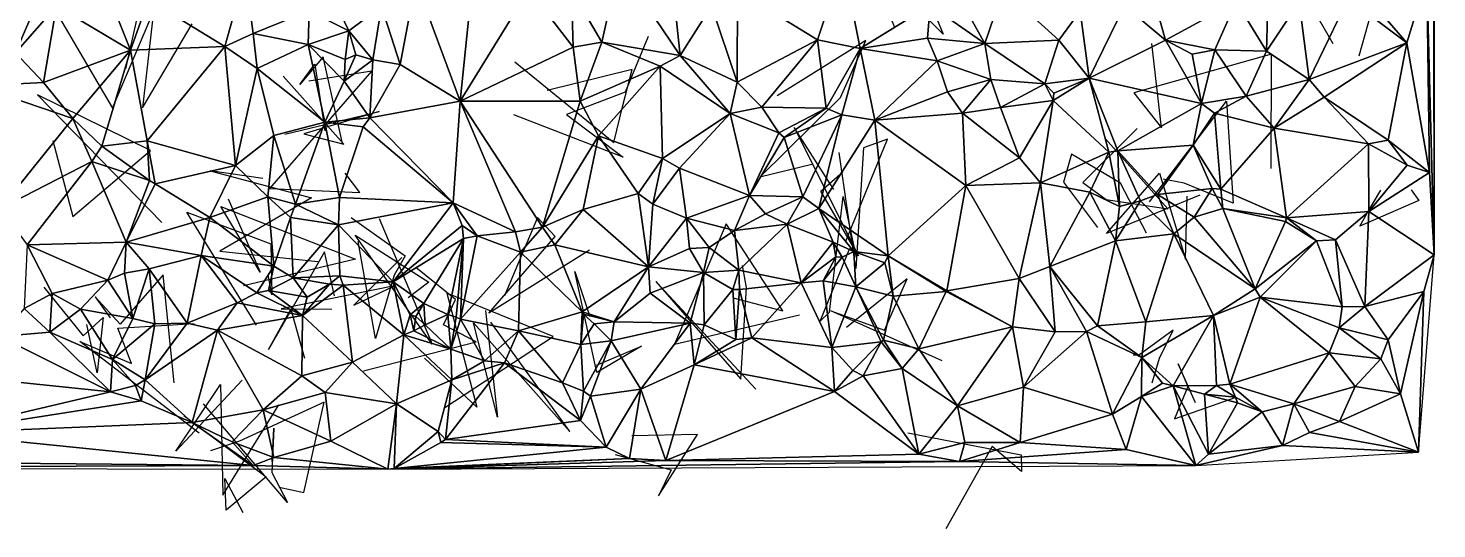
# Model space of a CAD drawing. Header units: metres. Extents: x -15.8 to 15.9, y -15.8 to 15.8.
# Drawn here: x -4.83 to 14.99, y -15.82 to -8.77 of the extents above; entities that cross this region are included whole.
import ezdxf

# ---------------------------------------------------------------- set-up
doc = ezdxf.new("R2010")
doc.units = ezdxf.units.M
doc.layers.add('CRACKS', color=1, linetype='Continuous')
doc.layers.add('STREET_MESH', color=7, linetype='Continuous')

msp = doc.modelspace()

# ---------------------------------------------------------------- linework, layer by layer
at = {"layer": 'CRACKS'}
for points in [[(-2.242, -8.334, 0.1), (-2.841, -8.349, 0.1), (-2.744, -7.925, 0.1), (-3.048, -7.5, 0.1), (-3.464, -9.347, 0.1)], [(8.376, -7.998, 0.1), (7.874, -8.452, 0.1), (8.043, -8.86, 0.1), (6.944, -7.743, 0.1), (7.354, -8.749, 0.1)], [(13.533, -8.992, 0.1), (12.937, -7.959, 0.1), (14.003, -7.995, 0.1), (14.271, -7.812, 0.1), (13.892, -9.168, 0.1)], [(-4.391, -8.627, 0.1), (-3.647, -9.902, 0.1), (-3.068, -8.54, 0.1), (-3.225, -9.893, 0.1), (-2.525, -8.713, 0.1)], [(3.89, -8.89, 0.1), (3.567, -9.676, 0.1), (2.744, -9.988, 0.1), (3.54, -10.589, 0.1), (2.001, -9.992, 0.1)], [(6.197, -10.693, 0.1), (5.463, -10.869, 0.1), (6.597, -9.748, 0.1), (6.953, -8.949, 0.1), (5.706, -9.728, 0.1)], [(12.661, -10.747, 0.1), (12.664, -9.139, 0.1), (10.724, -9.682, 0.1), (11.117, -10.176, 0.1), (10.98, -8.988, 0.1)], [(-0.407, -10.399, 0.1), (-0.681, -9.179, 0.1), (-1.009, -9.565, 0.1), (-0.798, -9.28, 0.1), (-0.656, -10.221, 0.1)], [(2.016, -9.248, 0.1), (3.409, -10.385, 0.1), (3.536, -9.863, 0.1), (3.665, -9.357, 0.1), (2.471, -9.649, 0.1)], [(-0.884, -9.514, 0.1), (0.006, -9.373, 0.1), (-1.436, -11.029, 0.1), (-0.166, -11.088, 0.1), (-0.371, -10.815, 0.1)], [(-1.222, -10.265, 0.1), (0.109, -9.947, 0.1), (-0.954, -10.261, 0.1), (-0.391, -10.405, 0.1), (-1.244, -9.449, 0.1)], [(-4.483, -10.353, 0.1), (-4.203, -11.424, 0.1), (-3.112, -10.497, 0.1), (-4.701, -9.711, 0.1), (-2.952, -11.511, 0.1)], [(10.945, -11.218, 0.1), (12.03, -9.8, 0.1), (12.125, -11.238, 0.1), (11.433, -10.954, 0.1), (11.139, -10.899, 0.1)], [(6.505, -11.045, 0.1), (5.946, -10.172, 0.1), (6.854, -11.977, 0.1), (6.324, -11.067, 0.1), (6.631, -10.794, 0.1)], [(10.772, -10.188, 0.1), (10.009, -10.947, 0.1), (10.339, -11.183, 0.1), (11.205, -11.318, 0.1), (10.326, -10.332, 0.1)], [(6.674, -11.773, 0.1), (7.262, -10.338, 0.1), (6.922, -10.456, 0.1), (6.816, -12.158, 0.1), (6.578, -10.524, 0.1)], [(10.903, -11.661, 0.1), (10.54, -10.956, 0.1), (9.848, -10.548, 0.1), (9.738, -10.943, 0.1), (10.214, -11.579, 0.1)], [(-1.532, -10.89, 0.1), (-2.27, -10.781, 0.1), (-0.846, -11.163, 0.1), (-2.133, -11.913, 0.1), (-0.754, -12.057, 0.1)], [(11.653, -11.124, 0.1), (10.343, -11.664, 0.1), (11.086, -10.817, 0.1), (11.452, -12.024, 0.1), (11.479, -11.139, 0.1)], [(14.628, -11.051, 0.1), (14.736, -11.199, 0.1), (13.908, -11.562, 0.1), (14.01, -11.38, 0.1), (14.202, -11.054, 0.1)], [(-2.018, -11.176, 0.1), (-1.567, -12.208, 0.1), (-2.119, -11.284, 0.1), (-0.228, -12.027, 0.1), (-1.803, -12.4, 0.1)], [(6.724, -11.873, 0.1), (6.307, -12.904, 0.1), (6.444, -12.771, 0.1), (6.637, -11.144, 0.1), (6.82, -12.003, 0.1)], [(-1.62, -12.953, 0.1), (-2.6, -11.365, 0.1), (-1.418, -11.809, 0.1), (-1.405, -12.525, 0.1), (-1.456, -12.241, 0.1)], [(-0.285, -11.441, 0.1), (0.474, -11.976, 0.1), (0.317, -12.252, 0.1), (0.056, -13.14, 0.1), (-0.187, -11.776, 0.1)], [(0.105, -11.453, 0.1), (0.852, -13.223, 0.1), (-0.231, -11.689, 0.1), (0.807, -12.35, 0.1), (0.513, -12.569, 0.1)], [(3.065, -11.9, 0.1), (1.65, -12.787, 0.1), (2.584, -11.705, 0.1), (2.337, -11.44, 0.1), (1.869, -12.539, 0.1)], [(5.089, -12.569, 0.1), (5.788, -12.754, 0.1), (4.989, -11.53, 0.1), (4.264, -13.223, 0.1), (6.021, -12.81, 0.1)], [(-0.523, -12.543, 0.1), (-0.662, -11.924, 0.1), (-1.449, -13.296, 0.1), (-1.136, -12.731, 0.1), (-0.942, -13.419, 0.1)], [(0.424, -12.003, 0.1), (-0.251, -12.671, 0.1), (0.321, -12.402, 0.1), (-1.27, -12.722, 0.1), (-0.561, -12.728, 0.1)], [(-2.78, -13.766, 0.1), (-2.932, -12.247, 0.1), (-3.539, -12.942, 0.1), (-3.888, -12.557, 0.1), (-3.677, -12.852, 0.1)], [(-0.112, -13.597, 0.1), (1.471, -13.188, 0.1), (1.011, -12.949, 0.1), (1.183, -12.594, 0.1), (0.621, -12.143, 0.1)], [(3.163, -13.515, 0.1), (3.8, -13.25, 0.1), (3.171, -13.62, 0.1), (2.862, -12.197, 0.1), (3.073, -12.833, 0.1)], [(5.406, -13.855, 0.1), (4, -12.34, 0.1), (5.195, -13.712, 0.1), (5.277, -12.422, 0.1), (5.219, -12.115, 0.1)], [(-4.612, -12.419, 0.1), (-4.058, -13.106, 0.1), (-3.775, -12.845, 0.1), (-3.862, -13.624, 0.1), (-4.006, -12.944, 0.1)], [(8.031, -13.458, 0.1), (6.462, -12.751, 0.1), (7.218, -13.023, 0.1), (7.536, -12.3, 0.1), (6.683, -12.987, 0.1)], [(1.033, -14.113, 0.1), (2.554, -13.112, 0.1), (1.061, -12.506, 0.1), (1.48, -14.106, 0.1), (0.747, -13.417, 0.1)], [(1.601, -12.746, 0.1), (1.772, -14.248, 0.1), (1.436, -12.922, 0.1), (2.792, -14.45, 0.1), (1.677, -12.913, 0.1)], [(-2.426, -14.474, 0.1), (-4.104, -13.182, 0.1), (-3.38, -13.493, 0.1), (-3.571, -12.995, 0.1), (-2.497, -12.933, 0.1)], [(10.985, -13.767, 0.1), (11.086, -13.419, 0.1), (11.278, -13.023, 0.1), (10.794, -13.383, 0.1), (10.719, -13.375, 0.1)], [(11.592, -14.045, 0.1), (11.349, -13.498, 0.1), (11.485, -13.817, 0.1), (11.3, -14.273, 0.1), (12.168, -13.968, 0.1)], [(-1.822, -13.729, 0.1), (-2.755, -14.729, 0.1), (-2.124, -13.789, 0.1), (-2.095, -15.349, 0.1), (-1.303, -14.077, 0.1)], [(-1.4, -14.875, 0.1), (-1.377, -14.404, 0.1), (-1.403, -15.027, 0.1), (-1.184, -15.45, 0.1), (-2.367, -14.061, 0.1)], [(-1.299, -15.234, 0.1), (-0.952, -15.308, 0.1), (-0.666, -14.039, 0.1), (-1.857, -14.588, 0.1), (-2.265, -14.725, 0.1)], [(-2.641, -14.225, 0.1), (-1.484, -15.087, 0.1), (-2.046, -15.558, 0.1), (-2.065, -15.111, 0.1), (-1.811, -15.591, 0.1)], [(7.548, -14.47, 0.1), (9.143, -14.779, 0.1), (9.144, -15.013, 0.1), (8.732, -14.663, 0.1), (8.082, -15.821, 0.1)], [(3.428, -14.775, 0.1), (4.218, -14.99, 0.1), (4.037, -15.357, 0.1), (4.587, -14.492, 0.1), (3.662, -14.514, 0.1)]]:
    msp.add_polyline3d(points, dxfattribs=at)
at = {"layer": 'STREET_MESH'}
for points in [[(14.945, -4.492), (14.953, -11.964), (14.99, 6.306)], [(14.953, -11.964), (14.945, -4.492), (14.85, -8.058)], [(-0.319, -8.81), (-0.743, -7.927), (-0.877, -8.529)], [(-0.743, -7.927), (-0.319, -8.81), (0.14, -8.471)], [(1.447, -7.831), (0.624, -8.119), (1.246, -9.801)], [(2.211, -8.228), (1.447, -7.831), (1.246, -9.801)], [(3.484, -7.882), (2.813, -8.241), (3.24, -8.971)], [(4.344, -9.157), (3.484, -7.882), (3.24, -8.971)], [(4.344, -9.157), (4.195, -7.777), (3.484, -7.882)], [(4.782, -8.465), (4.195, -7.777), (4.344, -9.157)], [(6.274, -8.936), (6.638, -7.855), (5.147, -8.242)], [(6.638, -7.855), (6.274, -8.936), (6.877, -9.06)], [(7.861, -8.456), (6.638, -7.855), (6.877, -9.06)], [(10.595, -8.46), (11.173, -8.944), (10.861, -7.847)], [(10.861, -7.847), (11.173, -8.944), (12.164, -8.404)], [(-1.779, -8.009), (-3.137, -8.372), (-2.067, -9.034)], [(-1.664, -8.849), (-1.779, -8.009), (-2.067, -9.034)], [(-1.779, -8.009), (-1.664, -8.849), (-0.877, -8.529)], [(0.401, -9.285), (0.624, -8.119), (0.14, -8.471)], [(0.624, -8.119), (0.401, -9.285), (1.246, -9.801)], [(8.14, -8.114), (7.861, -8.456), (8.631, -8.99)], [(8.886, -8.229), (8.14, -8.114), (8.631, -8.99)], [(13.837, -8.132), (14.567, -8.982), (14.85, -8.058)], [(14.567, -8.982), (14.888, -10.806), (14.85, -8.058)], [(14.888, -10.806), (14.953, -11.964), (14.85, -8.058)], [(-5.091, -8.252), (-5.011, -9.122), (-4.682, -8.352)], [(-3.706, -8.289), (-4.432, -8.463), (-3.394, -9.084)], [(-3.706, -8.289), (-3.394, -9.084), (-3.137, -8.372)], [(2.835, -9.039), (2.211, -8.228), (1.246, -9.801)], [(2.211, -8.228), (2.835, -9.039), (2.813, -8.241)], [(2.813, -8.241), (2.835, -9.039), (3.24, -8.971)], [(4.782, -8.465), (5.145, -9.533), (5.147, -8.242)], [(5.145, -9.533), (6.274, -8.936), (5.147, -8.242)], [(9.672, -8.941), (8.886, -8.229), (8.631, -8.99)], [(8.886, -8.229), (9.672, -8.941), (9.97, -8.536)], [(13.837, -8.132), (13.742, -8.356), (14.567, -8.982)], [(-5.011, -9.122), (-4.432, -8.463), (-4.682, -8.352)], [(-4.432, -8.463), (-5.011, -9.122), (-4.616, -9.54)], [(-3.394, -9.084), (-4.432, -8.463), (-4.616, -9.54)], [(-3.137, -8.372), (-3.394, -9.084), (-2.067, -9.034)], [(0.14, -8.471), (-0.319, -8.81), (0.019, -9.22)], [(0.401, -9.285), (0.14, -8.471), (0.019, -9.22)], [(5.145, -9.533), (4.782, -8.465), (4.344, -9.157)], [(7.822, -8.916), (7.861, -8.456), (6.877, -9.06)], [(7.861, -8.456), (7.822, -8.916), (8.631, -8.99)], [(10.595, -8.46), (9.97, -8.536), (10.098, -9.479)], [(11.173, -8.944), (10.595, -8.46), (10.098, -9.479)], [(11.173, -8.944), (11.864, -9.081), (12.164, -8.404)], [(12.164, -8.404), (11.864, -9.081), (12.594, -9.098)], [(12.608, -8.589), (12.164, -8.404), (12.594, -9.098)], [(13.053, -8.409), (12.608, -8.589), (12.594, -9.098)], [(13.194, -9.495), (13.053, -8.409), (12.594, -9.098)], [(13.194, -9.495), (13.742, -8.356), (13.053, -8.409)], [(13.742, -8.356), (13.194, -9.495), (14.567, -8.982)], [(-1.664, -8.849), (-0.893, -9.005), (-0.877, -8.529)], [(-0.893, -9.005), (-0.319, -8.81), (-0.877, -8.529)], [(9.97, -8.536), (9.672, -8.941), (10.098, -9.479)], [(-1.608, -9.342), (-1.664, -8.849), (-2.067, -9.034)], [(-0.893, -9.005), (-1.664, -8.849), (-1.608, -9.342)], [(-0.319, -8.81), (-0.893, -9.005), (-0.37, -9.216)], [(-0.221, -9.15), (-0.319, -8.81), (-0.37, -9.216)], [(-0.319, -8.81), (-0.221, -9.15), (0.019, -9.22)], [(7.957, -9.235), (7.822, -8.916), (6.877, -9.06)], [(7.822, -8.916), (7.957, -9.235), (8.631, -8.99)], [(-3.394, -9.084), (-4.616, -9.54), (-4.204, -10.047)], [(-3.797, -10.435), (-3.394, -9.084), (-4.204, -10.047)], [(-3.394, -9.084), (-3.797, -10.435), (-3.157, -10.358)], [(-2.067, -9.034), (-3.394, -9.084), (-3.157, -10.358)], [(-1.916, -10.706), (-2.067, -9.034), (-3.157, -10.358)], [(-1.916, -10.706), (-1.608, -9.342), (-2.067, -9.034)], [(-0.893, -9.005), (-1.608, -9.342), (-0.657, -10.098)], [(-0.384, -9.522), (-0.893, -9.005), (-0.657, -10.098)], [(-0.893, -9.005), (-0.384, -9.522), (-0.37, -9.216)], [(2.935, -9.799), (2.835, -9.039), (1.246, -9.801)], [(2.835, -9.039), (2.935, -9.799), (3.24, -8.971)], [(2.935, -9.799), (4.063, -9.31), (3.24, -8.971)], [(4.063, -9.31), (4.344, -9.157), (3.24, -8.971)], [(5.145, -9.533), (5.49, -9.884), (6.274, -8.936)], [(5.49, -9.884), (6.397, -9.899), (6.274, -8.936)], [(6.274, -8.936), (6.397, -9.899), (6.877, -9.06)], [(6.397, -9.899), (6.619, -9.995), (6.877, -9.06)], [(6.619, -9.995), (7.081, -10.068), (6.877, -9.06)], [(7.081, -10.068), (7.957, -9.235), (6.877, -9.06)], [(7.957, -9.235), (8.712, -9.498), (8.631, -8.99)], [(9.473, -9.558), (9.672, -8.941), (8.631, -8.99)], [(8.712, -9.498), (9.473, -9.558), (8.631, -8.99)], [(9.672, -8.941), (9.473, -9.558), (10.098, -9.479)], [(11.677, -9.834), (11.173, -8.944), (10.098, -9.479)], [(11.173, -8.944), (11.548, -9.142), (11.864, -9.081)], [(11.548, -9.142), (11.173, -8.944), (11.677, -9.834)], [(11.864, -9.081), (11.548, -9.142), (11.677, -9.834)], [(11.864, -9.081), (11.677, -9.834), (12.307, -9.733)], [(11.864, -9.081), (12.307, -9.733), (12.594, -9.098)], [(12.307, -9.733), (13.194, -9.495), (12.594, -9.098)], [(13.194, -9.495), (13.403, -9.746), (14.567, -8.982)], [(13.403, -9.746), (14.307, -10.352), (14.567, -8.982)], [(14.567, -8.982), (14.307, -10.352), (14.888, -10.806)], [(-4.616, -9.54), (-5.011, -9.122), (-5.558, -9.585)], [(-0.221, -9.15), (-0.384, -9.522), (0.019, -9.22)], [(-0.384, -9.522), (-0.221, -9.15), (-0.37, -9.216)], [(-0.384, -9.522), (-0.025, -10.034), (0.019, -9.22)], [(-0.025, -10.034), (0.401, -9.285), (0.019, -9.22)], [(0.401, -9.285), (-0.025, -10.034), (1.246, -9.801)], [(4.063, -9.31), (2.935, -9.799), (3.193, -10.288)], [(4.095, -10.609), (4.063, -9.31), (3.193, -10.288)], [(4.344, -9.157), (4.063, -9.31), (5.047, -9.976)], [(4.063, -9.31), (4.095, -10.609), (5.047, -9.976)], [(5.145, -9.533), (4.344, -9.157), (5.047, -9.976)], [(7.957, -9.235), (7.081, -10.068), (8.106, -9.67)], [(7.957, -9.235), (8.106, -9.67), (8.712, -9.498)], [(-1.916, -10.706), (-1.376, -10.285), (-1.608, -9.342)], [(-1.608, -9.342), (-1.376, -10.285), (-0.657, -10.098)], [(8.106, -9.67), (8.313, -9.969), (8.712, -9.498)], [(8.313, -9.969), (8.85, -9.889), (8.712, -9.498)], [(8.85, -9.889), (9.473, -9.558), (8.712, -9.498)], [(9.473, -9.558), (9.601, -9.688), (10.098, -9.479)], [(9.601, -9.688), (9.59, -9.79), (10.098, -9.479)], [(9.59, -9.79), (10.376, -10.52), (10.098, -9.479)], [(10.5, -10.501), (11.677, -9.834), (10.098, -9.479)], [(10.376, -10.52), (10.5, -10.501), (10.098, -9.479)], [(12.702, -10.182), (13.194, -9.495), (12.307, -9.733)], [(12.702, -10.182), (13.403, -9.746), (13.194, -9.495)], [(-4.204, -10.047), (-4.616, -9.54), (-5.558, -9.585)], [(-5.222, -11.31), (-4.204, -10.047), (-5.558, -9.585)], [(-0.025, -10.034), (-0.384, -9.522), (-0.657, -10.098)], [(5.49, -9.884), (5.145, -9.533), (5.047, -9.976)], [(7.081, -10.068), (8.313, -9.969), (8.106, -9.67)], [(9.59, -9.79), (9.473, -9.558), (8.85, -9.889)], [(9.601, -9.688), (9.473, -9.558), (9.59, -9.79)], [(1.246, -9.801), (-0.025, -10.034), (1.15, -11.234)], [(2.025, -11.64), (1.246, -9.801), (1.15, -11.234)], [(2.403, -11.576), (2.935, -9.799), (1.246, -9.801)], [(2.025, -11.64), (2.403, -11.576), (1.246, -9.801)], [(2.935, -9.799), (2.403, -11.576), (3.193, -10.288)], [(5.733, -10.245), (5.49, -9.884), (5.047, -9.976)], [(5.49, -9.884), (5.733, -10.245), (6.397, -9.899)], [(5.733, -10.245), (5.805, -10.313), (6.397, -9.899)], [(5.805, -10.313), (6.619, -9.995), (6.397, -9.899)], [(8.85, -9.889), (8.313, -9.969), (9.117, -10.601)], [(9.59, -9.79), (8.85, -9.889), (9.117, -10.601)], [(9.412, -10.949), (9.59, -9.79), (9.117, -10.601)], [(10.376, -10.52), (9.59, -9.79), (9.412, -10.949)], [(10.5, -10.501), (11.56, -10.422), (11.677, -9.834)], [(11.56, -10.422), (11.859, -9.971), (11.677, -9.834)], [(11.677, -9.834), (11.859, -9.971), (12.307, -9.733)], [(11.859, -9.971), (12.702, -10.182), (12.307, -9.733)], [(13.403, -9.746), (12.702, -10.182), (14.029, -10.402)], [(14.307, -10.352), (13.403, -9.746), (14.029, -10.402)], [(-5.222, -11.31), (-3.938, -10.651), (-4.204, -10.047)], [(-3.938, -10.651), (-3.797, -10.435), (-4.204, -10.047)], [(-1.376, -10.285), (-1.07, -11.25), (-0.657, -10.098)], [(-1.07, -11.25), (-0.45, -11.158), (-0.657, -10.098)], [(-0.118, -10.162), (-0.025, -10.034), (-0.657, -10.098)], [(-0.45, -11.158), (-0.118, -10.162), (-0.657, -10.098)], [(-0.025, -10.034), (-0.118, -10.162), (1.15, -11.234)], [(4.095, -10.609), (4.332, -10.744), (5.047, -9.976)], [(4.332, -10.744), (5.319, -11.128), (5.047, -9.976)], [(5.319, -11.128), (5.733, -10.245), (5.047, -9.976)], [(6.619, -9.995), (5.805, -10.313), (6.068, -11.15)], [(6.292, -11.313), (6.619, -9.995), (6.068, -11.15)], [(7.081, -10.068), (6.619, -9.995), (6.292, -11.313)], [(7.081, -10.068), (6.292, -11.313), (7.268, -11.976)], [(8.313, -9.969), (7.081, -10.068), (8.361, -10.989)], [(7.081, -10.068), (7.268, -11.976), (8.361, -10.989)], [(9.117, -10.601), (8.313, -9.969), (8.361, -10.989)], [(11.56, -10.422), (11.95, -11.038), (11.859, -9.971)], [(11.95, -11.038), (12.702, -10.182), (11.859, -9.971)], [(-1.459, -11.149), (-1.376, -10.285), (-1.916, -10.706)], [(-1.376, -10.285), (-1.459, -11.149), (-1.07, -11.25)], [(-0.118, -10.162), (-0.45, -11.158), (1.15, -11.234)], [(2.403, -11.576), (2.977, -11.325), (3.193, -10.288)], [(2.977, -11.325), (3.752, -11.1), (3.193, -10.288)], [(3.752, -11.1), (4.095, -10.609), (3.193, -10.288)], [(5.805, -10.313), (5.733, -10.245), (5.319, -11.128)], [(12.876, -11.442), (12.702, -10.182), (11.95, -11.038)], [(12.702, -10.182), (12.876, -11.442), (14.029, -10.402)], [(-3.123, -10.918), (-3.797, -10.435), (-3.938, -10.651)], [(-3.797, -10.435), (-3.123, -10.918), (-3.157, -10.358)], [(-3.043, -10.967), (-1.916, -10.706), (-3.157, -10.358)], [(-3.123, -10.918), (-3.043, -10.967), (-3.157, -10.358)], [(5.805, -10.313), (5.319, -11.128), (6.068, -11.15)], [(10.376, -10.52), (10.523, -11.284), (10.5, -10.501)], [(10.5, -10.501), (11.058, -11.117), (11.56, -10.422)], [(10.5, -10.501), (10.822, -11.204), (11.058, -11.117)], [(10.5, -10.501), (10.523, -11.284), (10.822, -11.204)], [(11.058, -11.117), (11.828, -11.029), (11.56, -10.422)], [(11.56, -10.422), (11.828, -11.029), (11.95, -11.038)], [(12.876, -11.442), (14.031, -11.355), (14.029, -10.402)], [(14.572, -10.702), (14.307, -10.352), (14.029, -10.402)], [(14.031, -11.355), (14.572, -10.702), (14.029, -10.402)], [(14.307, -10.352), (14.572, -10.702), (14.888, -10.806)], [(-5.222, -11.31), (-4.844, -11.825), (-3.938, -10.651)], [(-3.938, -10.651), (-4.844, -11.825), (-3.451, -11.786)], [(-3.123, -10.918), (-3.938, -10.651), (-3.451, -11.786)], [(3.752, -11.1), (3.958, -11.251), (4.095, -10.609)], [(4.095, -10.609), (3.958, -11.251), (4.332, -10.744)], [(9.412, -10.949), (9.117, -10.601), (8.361, -10.989)], [(10.376, -10.52), (9.412, -10.949), (10.107, -11.08)], [(10.523, -11.284), (10.376, -10.52), (10.107, -11.08)], [(14.572, -10.702), (14.031, -11.355), (14.888, -10.806)], [(-3.043, -10.967), (-2.277, -11.44), (-1.916, -10.706)], [(-2.277, -11.44), (-1.459, -11.149), (-1.916, -10.706)], [(3.958, -11.251), (4.433, -11.449), (4.332, -10.744)], [(4.433, -11.449), (5.319, -11.128), (4.332, -10.744)], [(14.888, -10.806), (14.031, -11.355), (14.953, -11.964)], [(-3.043, -10.967), (-3.123, -10.918), (-3.451, -11.786)], [(-2.277, -11.44), (-3.043, -10.967), (-3.451, -11.786)], [(7.268, -11.976), (8.097, -12.473), (8.361, -10.989)], [(8.097, -12.473), (9.114, -12.295), (8.361, -10.989)], [(9.114, -12.295), (9.412, -10.949), (8.361, -10.989)], [(9.114, -12.295), (9.542, -12.128), (9.412, -10.949)], [(9.412, -10.949), (9.542, -12.128), (10.107, -11.08)], [(10.107, -11.08), (9.542, -12.128), (10.467, -11.767)], [(10.523, -11.284), (10.107, -11.08), (10.467, -11.767)], [(11.828, -11.029), (11.058, -11.117), (11.575, -11.434)], [(11.98, -11.313), (11.828, -11.029), (11.575, -11.434)], [(11.828, -11.029), (11.98, -11.313), (11.95, -11.038)], [(11.98, -11.313), (12.876, -11.442), (11.95, -11.038)], [(-1.459, -11.149), (-2.277, -11.44), (-1.374, -12.122)], [(-1.459, -11.149), (-1.14, -11.44), (-1.07, -11.25)], [(-1.14, -11.44), (-1.459, -11.149), (-1.374, -12.122)], [(-1.07, -11.25), (-1.14, -11.44), (-0.463, -11.543)], [(-0.45, -11.158), (-1.07, -11.25), (-0.463, -11.543)], [(-0.45, -11.158), (-0.463, -11.543), (1.15, -11.234)], [(-0.463, -11.543), (0.306, -12.346), (1.15, -11.234)], [(0.306, -12.346), (1.274, -11.551), (1.15, -11.234)], [(1.274, -11.551), (1.487, -11.697), (1.15, -11.234)], [(1.487, -11.697), (2.025, -11.64), (1.15, -11.234)], [(3.896, -12.131), (3.752, -11.1), (2.977, -11.325)], [(3.752, -11.1), (3.896, -12.131), (3.958, -11.251)], [(3.896, -12.131), (4.433, -11.449), (3.958, -11.251)], [(4.433, -11.449), (5.107, -11.624), (5.319, -11.128)], [(5.319, -11.128), (5.107, -11.624), (5.544, -11.387)], [(5.319, -11.128), (5.544, -11.387), (6.068, -11.15)], [(5.544, -11.387), (5.848, -11.531), (6.068, -11.15)], [(5.848, -11.531), (6.292, -11.313), (6.068, -11.15)], [(11.289, -11.669), (10.822, -11.204), (10.467, -11.767)], [(10.822, -11.204), (10.523, -11.284), (10.467, -11.767)], [(11.058, -11.117), (10.822, -11.204), (11.289, -11.669)], [(11.058, -11.117), (11.289, -11.669), (11.575, -11.434)], [(-2.398, -11.975), (-2.277, -11.44), (-3.451, -11.786)], [(-2.277, -11.44), (-2.398, -11.975), (-1.374, -12.122)], [(-1.14, -11.44), (-1.374, -12.122), (-1.102, -12.286)], [(-1.14, -11.44), (-1.102, -12.286), (-0.463, -11.543)], [(2.403, -11.576), (2.58, -11.825), (2.977, -11.325)], [(2.58, -11.825), (3.896, -12.131), (2.977, -11.325)], [(4.472, -11.876), (4.433, -11.449), (3.896, -12.131)], [(4.433, -11.449), (4.472, -11.876), (4.749, -11.862)], [(5.107, -11.624), (4.433, -11.449), (4.749, -11.862)], [(5.107, -11.624), (5.848, -11.531), (5.544, -11.387)], [(6.292, -11.313), (5.848, -11.531), (6.497, -11.787)], [(6.292, -11.313), (6.786, -11.915), (7.268, -11.976)], [(6.786, -11.915), (6.292, -11.313), (6.497, -11.787)], [(11.289, -11.669), (12.432, -12.444), (11.575, -11.434)], [(12.432, -12.444), (11.98, -11.313), (11.575, -11.434)], [(12.859, -11.495), (12.876, -11.442), (11.98, -11.313)], [(12.432, -12.444), (12.859, -11.495), (11.98, -11.313)], [(12.859, -11.495), (12.432, -12.444), (13.297, -11.768)], [(12.876, -11.442), (12.859, -11.495), (13.297, -11.768)], [(14.031, -11.355), (12.876, -11.442), (13.565, -11.752)], [(13.565, -11.752), (12.876, -11.442), (13.297, -11.768)], [(14.031, -11.355), (13.565, -11.752), (13.978, -12.693)], [(14.031, -11.355), (13.978, -12.693), (14.953, -11.964)], [(-1.102, -12.286), (-0.448, -12.26), (-0.463, -11.543)], [(-0.448, -12.26), (0.306, -12.346), (-0.463, -11.543)], [(1.295, -11.735), (1.274, -11.551), (0.306, -12.346)], [(1.487, -11.697), (1.274, -11.551), (1.295, -11.735)], [(2.025, -11.64), (1.487, -11.697), (2.098, -11.928)], [(2.025, -11.64), (2.098, -11.928), (2.403, -11.576)], [(2.403, -11.576), (2.098, -11.928), (2.58, -11.825)], [(5.17, -12.18), (5.107, -11.624), (4.749, -11.862)], [(5.107, -11.624), (5.17, -12.18), (5.848, -11.531)], [(5.848, -11.531), (5.17, -12.18), (6.043, -12.359)], [(5.848, -11.531), (6.043, -12.359), (6.497, -11.787)], [(10.894, -12.906), (11.289, -11.669), (10.467, -11.767)], [(11.289, -11.669), (10.894, -12.906), (11.846, -12.82)], [(12.432, -12.444), (11.289, -11.669), (11.846, -12.82)], [(-4.495, -12.508), (-4.844, -11.825), (-4.888, -12.719)], [(-4.844, -11.825), (-3.711, -12.323), (-3.451, -11.786)], [(-4.495, -12.508), (-3.711, -12.323), (-4.844, -11.825)], [(-3.711, -12.323), (-3.476, -12.222), (-3.451, -11.786)], [(-3.476, -12.222), (-3.13, -12.163), (-3.451, -11.786)], [(-3.13, -12.163), (-2.398, -11.975), (-3.451, -11.786)], [(0.735, -12.651), (1.295, -11.735), (0.306, -12.346)], [(0.735, -12.651), (1.071, -12.805), (1.295, -11.735)], [(1.071, -12.805), (1.192, -12.843), (1.295, -11.735)], [(1.295, -11.735), (1.192, -12.843), (1.253, -12.868)], [(2.098, -11.928), (1.487, -11.697), (1.253, -12.868)], [(1.487, -11.697), (1.295, -11.735), (1.253, -12.868)], [(2.098, -11.928), (2.963, -12.768), (2.58, -11.825)], [(2.963, -12.768), (3.896, -12.131), (2.58, -11.825)], [(4.67, -12.215), (4.472, -11.876), (3.896, -12.131)], [(4.472, -11.876), (4.67, -12.215), (4.749, -11.862)], [(4.67, -12.215), (5.17, -12.18), (4.749, -11.862)], [(6.043, -12.359), (6.534, -11.994), (6.497, -11.787)], [(6.62, -11.996), (6.786, -11.915), (6.497, -11.787)], [(6.534, -11.994), (6.62, -11.996), (6.497, -11.787)], [(9.542, -12.128), (10.214, -12.964), (10.467, -11.767)], [(10.214, -12.964), (10.894, -12.906), (10.467, -11.767)], [(13.297, -11.768), (12.432, -12.444), (12.503, -12.559)], [(13.297, -11.768), (12.503, -12.559), (13.66, -12.698)], [(13.565, -11.752), (13.297, -11.768), (13.66, -12.698)], [(13.978, -12.693), (13.565, -11.752), (13.66, -12.698)], [(-2.593, -12.927), (-2.398, -11.975), (-3.13, -12.163)], [(-2.398, -11.975), (-2.593, -12.927), (-1.892, -12.638)], [(-2.398, -11.975), (-1.613, -12.498), (-1.374, -12.122)], [(-1.613, -12.498), (-2.398, -11.975), (-1.892, -12.638)], [(2.098, -11.928), (1.253, -12.868), (2.069, -13.033)], [(2.963, -12.768), (2.098, -11.928), (2.069, -13.033)], [(6.534, -11.994), (6.043, -12.359), (6.356, -12.328)], [(6.62, -11.996), (6.534, -11.994), (6.356, -12.328)], [(6.813, -12.415), (6.62, -11.996), (6.356, -12.328)], [(6.62, -11.996), (6.813, -12.415), (6.786, -11.915)], [(6.786, -11.915), (7.223, -12.079), (7.268, -11.976)], [(6.813, -12.415), (7.223, -12.079), (6.786, -11.915)], [(7.223, -12.079), (6.813, -12.415), (7.342, -12.545)], [(7.223, -12.079), (7.342, -12.545), (7.268, -11.976)], [(8.084, -12.48), (8.097, -12.473), (7.268, -11.976)], [(7.342, -12.545), (8.084, -12.48), (7.268, -11.976)], [(13.978, -12.693), (14.809, -12.482), (14.953, -11.964)], [(14.953, -11.964), (14.809, -12.482), (14.734, -14.74)], [(-3.476, -12.222), (-3.711, -12.323), (-3.361, -12.86)], [(-3.476, -12.222), (-3.361, -12.86), (-3.13, -12.163)], [(-3.361, -12.86), (-3.051, -12.934), (-3.13, -12.163)], [(-3.051, -12.934), (-2.593, -12.927), (-3.13, -12.163)], [(-1.613, -12.498), (-1.45, -12.468), (-1.374, -12.122)], [(-1.374, -12.122), (-1.45, -12.468), (-1.102, -12.286)], [(-1.102, -12.286), (-1.45, -12.468), (-0.907, -12.559)], [(-0.592, -12.379), (-0.448, -12.26), (-1.102, -12.286)], [(-0.592, -12.379), (-1.102, -12.286), (-0.907, -12.559)], [(-0.448, -12.26), (-0.592, -12.379), (-0.401, -12.393)], [(0.306, -12.346), (-0.448, -12.26), (-0.401, -12.393)], [(2.963, -12.768), (3.414, -12.909), (3.896, -12.131)], [(3.896, -12.131), (3.414, -12.909), (3.922, -12.505)], [(4.67, -12.215), (3.896, -12.131), (3.922, -12.505)], [(4.481, -12.924), (4.67, -12.215), (3.922, -12.505)], [(4.678, -12.951), (4.67, -12.215), (4.481, -12.924)], [(5.17, -12.18), (4.67, -12.215), (5.084, -12.45)], [(4.67, -12.215), (4.678, -12.951), (5.084, -12.45)], [(5.176, -12.452), (5.17, -12.18), (5.084, -12.45)], [(5.17, -12.18), (5.176, -12.452), (6.043, -12.359)], [(9.542, -12.128), (9.114, -12.295), (9.619, -13.046)], [(10.059, -13.041), (9.542, -12.128), (9.619, -13.046)], [(9.542, -12.128), (10.059, -13.041), (10.214, -12.964)], [(-3.711, -12.323), (-4.495, -12.508), (-4.097, -12.73)], [(-3.361, -12.86), (-3.711, -12.323), (-4.097, -12.73)], [(-1.45, -12.468), (-1.613, -12.498), (-0.971, -12.818)], [(-1.45, -12.468), (-0.971, -12.818), (-0.907, -12.559)], [(-0.971, -12.818), (-0.592, -12.379), (-0.907, -12.559)], [(-0.592, -12.379), (-0.971, -12.818), (-0.401, -12.393)], [(-0.401, -12.393), (-0.971, -12.818), (-0.27, -13.475)], [(0.455, -13.092), (0.306, -12.346), (-0.401, -12.393)], [(0.455, -13.092), (-0.401, -12.393), (-0.27, -13.475)], [(0.455, -13.092), (0.542, -12.807), (0.306, -12.346)], [(0.542, -12.807), (0.735, -12.651), (0.306, -12.346)], [(5.084, -12.45), (4.678, -12.951), (5.125, -13.157)], [(5.176, -12.452), (5.084, -12.45), (5.125, -13.157)], [(5.35, -13.131), (5.176, -12.452), (5.125, -13.157)], [(5.176, -12.452), (5.35, -13.131), (6.043, -12.359)], [(6.043, -12.359), (5.35, -13.131), (6.478, -13.269)], [(6.356, -12.328), (6.043, -12.359), (6.478, -13.269)], [(6.813, -12.415), (6.356, -12.328), (6.478, -13.269)], [(7.169, -13.187), (6.813, -12.415), (6.478, -13.269)], [(6.813, -12.415), (7.205, -13.164), (7.342, -12.545)], [(7.205, -13.164), (6.813, -12.415), (7.169, -13.187)], [(7.7, -13.287), (8.084, -12.48), (7.342, -12.545)], [(9.017, -12.979), (8.084, -12.48), (7.7, -13.287)], [(8.084, -12.48), (9.017, -12.979), (8.097, -12.473)], [(9.017, -12.979), (9.114, -12.295), (8.097, -12.473)], [(9.114, -12.295), (9.017, -12.979), (9.619, -13.046)], [(12.503, -12.559), (12.432, -12.444), (11.846, -12.82)], [(13.978, -12.693), (14.307, -13.16), (14.809, -12.482)], [(14.809, -12.482), (14.307, -13.16), (14.48, -13.92)], [(14.809, -12.482), (14.48, -13.92), (14.734, -14.74)], [(-4.528, -13.053), (-4.495, -12.508), (-4.888, -12.719)], [(-4.495, -12.508), (-4.528, -13.053), (-4.097, -12.73)], [(-1.892, -12.638), (-2.593, -12.927), (-2.167, -13.024)], [(-0.971, -12.818), (-1.892, -12.638), (-2.167, -13.024)], [(-0.971, -12.818), (-1.613, -12.498), (-1.892, -12.638)], [(0.542, -12.807), (0.622, -12.834), (0.735, -12.651)], [(0.622, -12.834), (0.754, -12.951), (0.735, -12.651)], [(0.754, -12.951), (1.071, -12.805), (0.735, -12.651)], [(3.414, -12.909), (4.481, -12.924), (3.922, -12.505)], [(7.205, -13.164), (7.7, -13.287), (7.342, -12.545)], [(12.079, -13.784), (12.503, -12.559), (11.846, -12.82)], [(12.079, -13.784), (13.476, -13.345), (12.503, -12.559)], [(12.503, -12.559), (13.616, -12.99), (13.66, -12.698)], [(13.476, -13.345), (13.616, -12.99), (12.503, -12.559)], [(-5.236, -13.112), (-4.528, -13.053), (-4.888, -12.719)], [(-4.528, -13.053), (-3.644, -13.437), (-4.097, -12.73)], [(-3.644, -13.437), (-3.361, -12.86), (-4.097, -12.73)], [(-3.361, -12.86), (-3.644, -13.437), (-3.051, -12.934)], [(-0.98, -13.668), (-0.971, -12.818), (-2.167, -13.024)], [(-0.27, -13.475), (-0.971, -12.818), (-0.98, -13.668)], [(0.593, -13.035), (0.542, -12.807), (0.455, -13.092)], [(0.593, -13.035), (0.622, -12.834), (0.542, -12.807)], [(0.622, -12.834), (0.593, -13.035), (0.754, -12.951)], [(1.071, -12.805), (0.754, -12.951), (1.117, -13.291)], [(1.192, -12.843), (1.071, -12.805), (1.117, -13.291)], [(1.192, -12.843), (1.117, -13.291), (1.253, -12.868)], [(1.117, -13.291), (1.588, -13.458), (1.253, -12.868)], [(1.253, -12.868), (1.588, -13.458), (2.069, -13.033)], [(2.963, -12.768), (2.069, -13.033), (2.945, -13.225)], [(2.981, -12.801), (2.963, -12.768), (2.945, -13.225)], [(3.132, -12.937), (2.981, -12.801), (2.945, -13.225)], [(2.963, -12.768), (2.981, -12.801), (3.414, -12.909)], [(3.414, -12.909), (2.981, -12.801), (3.132, -12.937)], [(10.839, -13.411), (11.281, -13.808), (11.846, -12.82)], [(10.894, -12.906), (10.839, -13.411), (11.846, -12.82)], [(11.281, -13.808), (11.89, -13.803), (11.846, -12.82)], [(11.89, -13.803), (12.079, -13.784), (11.846, -12.82)], [(13.616, -12.99), (13.978, -12.693), (13.66, -12.698)], [(13.616, -12.99), (14.307, -13.16), (13.978, -12.693)], [(-4.528, -13.053), (-5.236, -13.112), (-3.672, -13.894)], [(-3.644, -13.437), (-4.528, -13.053), (-3.672, -13.894)], [(-3.644, -13.437), (-3.185, -13.725), (-3.051, -12.934)], [(-3.185, -13.725), (-2.593, -12.927), (-3.051, -12.934)], [(-2.593, -12.927), (-3.185, -13.725), (-2.167, -13.024)], [(-3.185, -13.725), (-2.524, -14.323), (-2.167, -13.024)], [(-2.524, -14.323), (-1.525, -14.146), (-2.167, -13.024)], [(-1.525, -14.146), (-0.98, -13.668), (-2.167, -13.024)], [(1.117, -13.291), (0.593, -13.035), (0.455, -13.092)], [(0.754, -12.951), (0.593, -13.035), (1.117, -13.291)], [(2.069, -13.033), (1.588, -13.458), (1.872, -13.483)], [(2.689, -13.764), (2.069, -13.033), (1.872, -13.483)], [(2.069, -13.033), (2.689, -13.764), (2.945, -13.225)], [(3.37, -13.175), (3.132, -12.937), (2.945, -13.225)], [(3.414, -12.909), (3.132, -12.937), (3.37, -13.175)], [(4.481, -12.924), (3.414, -12.909), (3.37, -13.175)], [(4.481, -12.924), (3.37, -13.175), (3.79, -13.854)], [(4.541, -13.512), (4.481, -12.924), (3.79, -13.854)], [(4.541, -13.512), (4.678, -12.951), (4.481, -12.924)], [(4.678, -12.951), (4.541, -13.512), (5.125, -13.157)], [(9.017, -12.979), (7.7, -13.287), (8.246, -14.089)], [(9.174, -13.829), (9.017, -12.979), (8.246, -14.089)], [(9.017, -12.979), (9.174, -13.829), (9.619, -13.046)], [(10.059, -13.041), (9.174, -13.829), (10.427, -14.208)], [(9.174, -13.829), (10.059, -13.041), (9.619, -13.046)], [(10.059, -13.041), (10.839, -13.411), (10.214, -12.964)], [(10.839, -13.411), (10.059, -13.041), (10.427, -14.208)], [(10.214, -12.964), (10.839, -13.411), (10.894, -12.906)], [(14.204, -13.429), (13.616, -12.99), (13.476, -13.345)], [(14.204, -13.429), (14.307, -13.16), (13.616, -12.99)], [(-5.236, -13.112), (-5.894, -13.661), (-3.672, -13.894)], [(0.353, -14.063), (0.455, -13.092), (-0.27, -13.475)], [(0.455, -13.092), (0.353, -14.063), (1.13, -13.723)], [(1.117, -13.291), (0.455, -13.092), (1.13, -13.723)], [(2.689, -13.764), (2.98, -13.882), (2.945, -13.225)], [(2.98, -13.882), (3.37, -13.175), (2.945, -13.225)], [(3.37, -13.175), (2.98, -13.882), (3.082, -13.955)], [(3.37, -13.175), (3.082, -13.955), (3.79, -13.854)], [(5.35, -13.131), (4.541, -13.512), (6.513, -13.889)], [(4.541, -13.512), (5.35, -13.131), (5.125, -13.157)], [(5.35, -13.131), (6.513, -13.889), (6.478, -13.269)], [(6.774, -13.592), (7.169, -13.187), (6.478, -13.269)], [(6.513, -13.889), (6.774, -13.592), (6.478, -13.269)], [(7.169, -13.187), (6.774, -13.592), (6.919, -13.666)], [(7.169, -13.187), (6.919, -13.666), (7.465, -13.566)], [(7.205, -13.164), (7.169, -13.187), (7.465, -13.566)], [(7.7, -13.287), (7.205, -13.164), (7.465, -13.566)], [(14.307, -13.16), (14.204, -13.429), (14.48, -13.92)], [(-3.322, -13.804), (-3.644, -13.437), (-3.672, -13.894)], [(-3.322, -13.804), (-3.185, -13.725), (-3.644, -13.437)], [(-0.27, -13.475), (-0.98, -13.668), (-0.655, -13.904)], [(0.353, -14.063), (-0.27, -13.475), (-0.655, -13.904)], [(1.588, -13.458), (1.117, -13.291), (1.13, -13.723)], [(1.872, -13.483), (1.588, -13.458), (1.13, -13.723)], [(7.7, -13.287), (7.465, -13.566), (8.246, -14.089)], [(10.835, -13.957), (10.839, -13.411), (10.427, -14.208)], [(11.128, -13.77), (10.839, -13.411), (10.835, -13.957)], [(10.839, -13.411), (11.128, -13.77), (11.281, -13.808)], [(13.476, -13.345), (12.079, -13.784), (12.977, -14.063)], [(13.839, -13.817), (13.476, -13.345), (12.977, -14.063)], [(14.204, -13.429), (13.476, -13.345), (13.839, -13.817)], [(14.204, -13.429), (13.839, -13.817), (14.48, -13.92)], [(-5.894, -13.661), (-6.144, -14.474), (-3.672, -13.894)], [(-0.98, -13.668), (-1.525, -14.146), (-0.655, -13.904)], [(1.872, -13.483), (1.039, -14.563), (2.938, -14.294)], [(1.039, -14.563), (1.872, -13.483), (1.13, -13.723)], [(2.689, -13.764), (1.872, -13.483), (2.938, -14.294)], [(4.541, -13.512), (3.79, -13.854), (4.139, -14.861)], [(6.513, -13.889), (4.541, -13.512), (4.139, -14.861)], [(6.919, -13.666), (6.774, -13.592), (6.513, -13.889)], [(6.919, -13.666), (6.513, -13.889), (7.699, -14.771)], [(7.465, -13.566), (6.919, -13.666), (7.699, -14.771)], [(7.465, -13.566), (7.699, -14.771), (8.246, -14.089)], [(-3.242, -14.021), (-3.322, -13.804), (-3.672, -13.894)], [(-3.322, -13.804), (-3.242, -14.021), (-3.185, -13.725)], [(-3.185, -13.725), (-3.242, -14.021), (-2.524, -14.323)], [(0.353, -14.063), (0.936, -14.451), (1.13, -13.723)], [(0.936, -14.451), (1.039, -14.563), (1.13, -13.723)], [(2.98, -13.882), (2.689, -13.764), (2.938, -14.294)], [(3.082, -13.955), (3.303, -14.672), (3.79, -13.854)], [(3.303, -14.672), (3.631, -14.831), (3.79, -13.854)], [(3.79, -13.854), (3.631, -14.831), (4.139, -14.861)], [(9.125, -14.606), (9.174, -13.829), (8.246, -14.089)], [(9.174, -13.829), (9.125, -14.606), (10.427, -14.208)], [(11.128, -13.77), (10.835, -13.957), (11.281, -13.808)], [(11.281, -13.808), (10.835, -13.957), (11.6, -14.93)], [(11.721, -13.927), (11.89, -13.803), (11.281, -13.808)], [(11.779, -14.769), (11.281, -13.808), (11.6, -14.93)], [(11.779, -14.769), (11.721, -13.927), (11.281, -13.808)], [(11.721, -13.927), (12.159, -13.967), (11.89, -13.803)], [(12.159, -13.967), (12.079, -13.784), (11.89, -13.803)], [(12.079, -13.784), (12.533, -14.176), (12.977, -14.063)], [(12.079, -13.784), (12.159, -13.967), (12.533, -14.176)], [(13.622, -14.309), (13.839, -13.817), (12.977, -14.063)], [(13.839, -13.817), (13.622, -14.309), (14.48, -13.92)], [(-6.144, -14.474), (-3.242, -14.021), (-3.672, -13.894)], [(-2.524, -14.323), (-3.242, -14.021), (-6.144, -14.474)], [(-1.525, -14.146), (-0.571, -14.585), (-0.655, -13.904)], [(-0.571, -14.585), (0.353, -14.063), (-0.655, -13.904)], [(0.353, -14.063), (-0.571, -14.585), (0.231, -14.983)], [(0.316, -14.97), (0.353, -14.063), (0.231, -14.983)], [(0.316, -14.97), (0.936, -14.451), (0.353, -14.063)], [(3.082, -13.955), (2.98, -13.882), (2.938, -14.294)], [(3.303, -14.672), (3.082, -13.955), (2.938, -14.294)], [(7.699, -14.771), (6.513, -13.889), (4.139, -14.861)], [(10.62, -14.706), (10.835, -13.957), (10.427, -14.208)], [(10.835, -13.957), (10.62, -14.706), (11.6, -14.93)], [(11.721, -13.927), (11.779, -14.769), (12.185, -14.048)], [(12.159, -13.967), (11.721, -13.927), (12.185, -14.048)], [(11.779, -14.769), (12.533, -14.176), (12.185, -14.048)], [(12.533, -14.176), (12.159, -13.967), (12.185, -14.048)], [(12.533, -14.176), (12.819, -14.646), (12.977, -14.063)], [(12.819, -14.646), (13.198, -14.465), (12.977, -14.063)], [(13.198, -14.465), (13.622, -14.309), (12.977, -14.063)], [(14.48, -13.92), (13.622, -14.309), (14.734, -14.74)], [(-1.961, -14.594), (-1.525, -14.146), (-2.524, -14.323)], [(-1.525, -14.146), (-1.961, -14.594), (-1.373, -14.817)], [(-1.525, -14.146), (-1.373, -14.817), (-0.571, -14.585)], [(7.699, -14.771), (8.346, -14.605), (8.246, -14.089)], [(8.346, -14.605), (9.125, -14.606), (8.246, -14.089)], [(9.125, -14.606), (10.62, -14.706), (10.427, -14.208)], [(12.533, -14.176), (11.779, -14.769), (12.819, -14.646)], [(-2.524, -14.323), (-6.144, -14.474), (-1.667, -14.931)], [(-1.961, -14.594), (-2.524, -14.323), (-1.667, -14.931)], [(0.976, -14.606), (0.936, -14.451), (0.316, -14.97)], [(0.936, -14.451), (0.976, -14.606), (1.039, -14.563)], [(1.039, -14.563), (3.303, -14.672), (2.938, -14.294)], [(13.198, -14.465), (12.819, -14.646), (14.734, -14.74)], [(13.622, -14.309), (13.198, -14.465), (14.734, -14.74)], [(-6.144, -14.474), (-7.156, -14.876), (-1.667, -14.931)], [(-1.373, -14.817), (-1.961, -14.594), (-1.667, -14.931)], [(-0.571, -14.585), (-1.373, -14.817), (0.231, -14.983)], [(0.976, -14.606), (0.316, -14.97), (3.303, -14.672)], [(1.039, -14.563), (0.976, -14.606), (3.303, -14.672)], [(8.346, -14.605), (7.699, -14.771), (8.271, -14.873)], [(9.125, -14.606), (8.346, -14.605), (8.271, -14.873)], [(10.62, -14.706), (9.125, -14.606), (8.271, -14.873)], [(12.819, -14.646), (11.6, -14.93), (14.734, -14.74)], [(12.819, -14.646), (11.779, -14.769), (11.6, -14.93)], [(0.231, -14.983), (-1.373, -14.817), (-1.667, -14.931)], [(3.631, -14.831), (0.231, -14.983), (4.139, -14.861)], [(3.631, -14.831), (0.316, -14.97), (0.231, -14.983)], [(0.231, -14.983), (8.271, -14.873), (4.139, -14.861)], [(0.316, -14.97), (3.631, -14.831), (3.303, -14.672)], [(8.271, -14.873), (7.699, -14.771), (4.139, -14.861)], [(10.62, -14.706), (8.271, -14.873), (11.6, -14.93)], [(-7.156, -14.876), (-11.63, -14.965), (-1.667, -14.931)], [(-11.63, -14.965), (0.231, -14.983), (-1.667, -14.931)], [(8.271, -14.873), (0.231, -14.983), (11.6, -14.93)]]:
    msp.add_3dface(points, dxfattribs=at)

doc.saveas('drawing.dxf')
